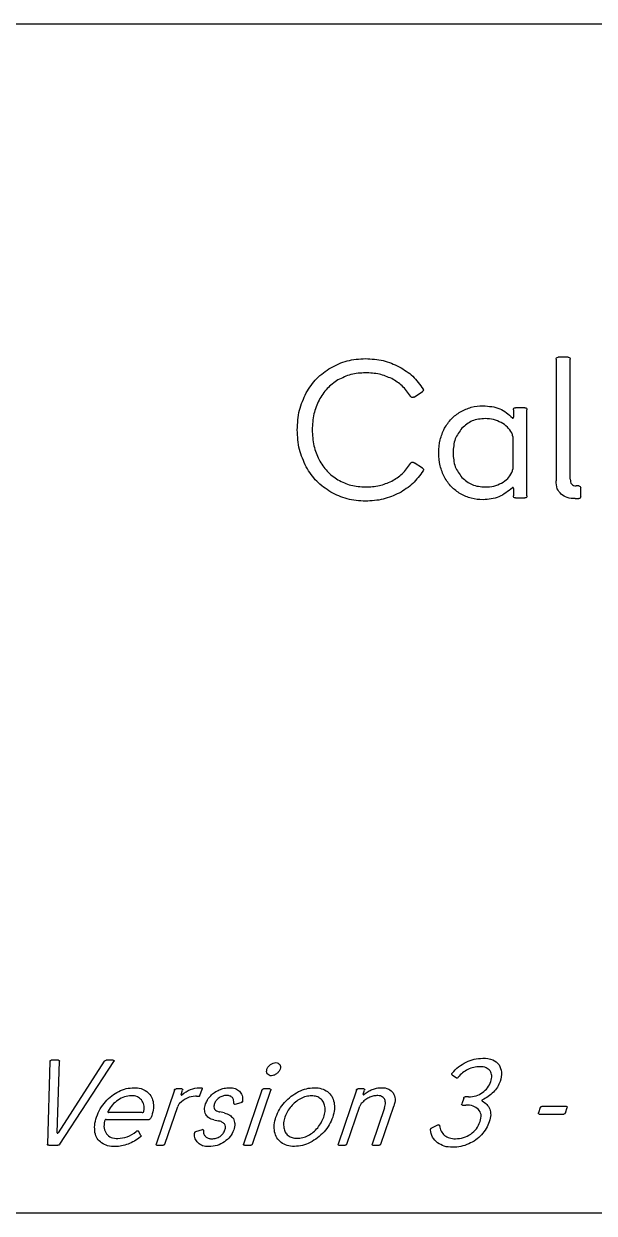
# Model space of a CAD drawing. Header units: millimetres. Extents: x 28 to 158, y -80 to -45.
# Drawn here: x 61.86 to 78.64, y -80 to -45 of the extents above; entities that cross this region are included whole.
import ezdxf

# ---------------------------------------------------------------- set-up
doc = ezdxf.new("R2010")
doc.units = ezdxf.units.MM
doc.layers.get('0').update_dxf_attribs({"linetype": 'CONTINUOUS'})

msp = doc.modelspace()

# ---------------------------------------------------------------- linework, layer by layer
for p, q in [((77.516, -54.87), (77.516, -58.447)), ((77.876, -54.813), (77.574, -54.813)), ((77.934, -58.396), (77.934, -54.87)), ((73.339, -55.984), (73.585, -55.824)), ((76.602, -56.299), (76.322, -56.299)), ((76.265, -56.356), (76.265, -56.579)), ((76.659, -58.893), (76.659, -56.356)), ((76.242, -57.144), (76.242, -58.104)), ((73.585, -58.076), (73.339, -57.916)), ((76.265, -58.67), (76.265, -58.893)), ((78.185, -58.601), (78.105, -58.601)), ((78.242, -58.916), (78.242, -58.659)), ((76.322, -58.95), (76.602, -58.95)), ((78.082, -58.973), (78.185, -58.973)), ((62.625, -75.539), (62.559, -77.971)), ((62.626, -75.525), (62.625, -75.539)), ((62.878, -75.5), (62.667, -75.5)), ((62.842, -77.632), (62.911, -75.529)), ((64.229, -75.529), (62.867, -77.632)), ((62.92, -77.971), (64.507, -75.539)), ((64.492, -75.5), (64.281, -75.5)), ((74.458, -75.925), (74.584, -76.018)), ((66.29, -76.379), (65.751, -77.964)), ((66.509, -76.343), (66.338, -76.343)), ((66.489, -76.507), (66.533, -76.379)), ((67.04, -76.536), (67.104, -76.346)), ((68.865, -76.379), (68.326, -77.964)), ((68.587, -77.964), (69.125, -76.379)), ((69.102, -76.343), (68.913, -76.343)), ((71.643, -76.379), (71.104, -77.964)), ((71.863, -76.343), (71.691, -76.343)), ((71.846, -76.496), (71.886, -76.379)), ((74.8, -76.611), (74.742, -76.782)), ((74.944, -76.575), (74.848, -76.575)), ((64.334, -77.014), (64.344, -76.996)), ((66.012, -77.964), (66.388, -76.857)), ((68.06, -76.793), (68.075, -76.789)), ((68.075, -76.789), (68.258, -76.746)), ((68.297, -76.714), (68.298, -76.7)), ((71.365, -77.964), (71.744, -76.85)), ((72.467, -76.896), (72.104, -77.964)), ((72.365, -77.964), (72.743, -76.854)), ((74.765, -76.818), (74.862, -76.818)), ((77.051, -76.893), (76.998, -77.046)), ((77.823, -76.857), (77.098, -76.857)), ((77.795, -77.046), (77.847, -76.893)), ((64.285, -77.243), (65.546, -77.243)), ((65.345, -77.036), (64.363, -77.036)), ((67.446, -77.254), (67.579, -77.282)), ((67.758, -77.05), (67.628, -77.021)), ((77.022, -77.082), (77.747, -77.082)), ((65.308, -77.711), (65.234, -77.582)), ((66.882, -77.632), (66.88, -77.646)), ((67.108, -77.543), (66.916, -77.604)), ((67.124, -77.539), (67.108, -77.543)), ((74.048, -77.404), (73.854, -77.493)), ((62.596, -78), (62.864, -78)), ((65.774, -78), (65.964, -78)), ((68.349, -78), (68.539, -78)), ((71.128, -78), (71.317, -78)), ((72.128, -78), (72.317, -78))]:
    msp.add_line(p, q)
msp.add_lwpolyline([(28.094, -80), (28.094, -45), (158.094, -45), (158.094, -80)], close=True)
for points, knots in [([(70.888, -55.119), (71.046, -55.041), (71.369, -54.883), (71.728, -54.863), (71.911, -54.853)], [0, 0, 0, 0, 0.0523687, 0.1066339, 0.1066339, 0.1066339, 0.1066339]), ([(71.911, -54.853), (72.088, -54.862), (72.434, -54.879), (72.75, -55.021), (72.905, -55.09)], [0, 0, 0, 0, 0.0526208, 0.1030072, 0.1030072, 0.1030072, 0.1030072]), ([(77.516, -54.87), (77.519, -54.853), (77.524, -54.82), (77.557, -54.815), (77.574, -54.813)], [0, 0, 0, 0, 0.004517558, 0.009035078, 0.009035078, 0.009035078, 0.009035078]), ([(77.876, -54.813), (77.893, -54.815), (77.926, -54.82), (77.931, -54.853), (77.934, -54.87)], [0, 0, 0, 0, 0.00451752, 0.009035078, 0.009035078, 0.009035078, 0.009035078]), ([(70.168, -55.861), (70.263, -55.712), (70.452, -55.414), (70.743, -55.217), (70.888, -55.119)], [0, 0, 0, 0, 0.0526314, 0.1044405, 0.1044405, 0.1044405, 0.1044405]), ([(71.911, -55.27), (71.766, -55.278), (71.482, -55.294), (71.227, -55.42), (71.102, -55.481)], [0, 0, 0, 0, 0.04311096, 0.08435269, 0.08435269, 0.08435269, 0.08435269]), ([(72.682, -55.441), (72.563, -55.391), (72.317, -55.288), (72.049, -55.276), (71.911, -55.27)], [0, 0, 0, 0, 0.03836162, 0.07958501, 0.07958501, 0.07958501, 0.07958501]), ([(72.905, -55.09), (73.045, -55.176), (73.325, -55.348), (73.514, -55.617), (73.608, -55.75)], [0, 0, 0, 0, 0.04891544, 0.09731873, 0.09731873, 0.09731873, 0.09731873]), ([(71.102, -55.481), (70.989, -55.559), (70.762, -55.717), (70.618, -55.954), (70.545, -56.073)], [0, 0, 0, 0, 0.04066103, 0.08206211, 0.08206211, 0.08206211, 0.08206211]), ([(73.236, -55.961), (73.16, -55.853), (73.011, -55.642), (72.79, -55.507), (72.682, -55.441)], [0, 0, 0, 0, 0.0392007, 0.07673326, 0.07673326, 0.07673326, 0.07673326]), ([(69.905, -56.95), (69.915, -56.754), (69.933, -56.375), (70.091, -56.029), (70.168, -55.861)], [0, 0, 0, 0, 0.0581582, 0.1129026, 0.1129026, 0.1129026, 0.1129026]), ([(73.294, -56.001), (73.282, -55.999), (73.258, -55.994), (73.244, -55.973), (73.236, -55.961)], [0, 0, 0, 0, 0.003298087, 0.007249359, 0.007249359, 0.007249359, 0.007249359]), ([(73.339, -55.984), (73.332, -55.989), (73.318, -55.999), (73.301, -56.001), (73.294, -56.001)], [0, 0, 0, 0, 0.002622507, 0.00494806, 0.00494806, 0.00494806, 0.00494806]), ([(73.614, -55.779), (73.612, -55.788), (73.609, -55.807), (73.593, -55.818), (73.585, -55.824)], [0, 0, 0, 0, 0.002668801, 0.00559998, 0.00559998, 0.00559998, 0.00559998]), ([(73.608, -55.75), (73.61, -55.754), (73.613, -55.763), (73.613, -55.773), (73.614, -55.779)], [0, 0, 0, 0, 0.001355293, 0.002933186, 0.002933186, 0.002933186, 0.002933186]), ([(70.545, -56.073), (70.487, -56.207), (70.365, -56.487), (70.352, -56.792), (70.345, -56.95)], [0, 0, 0, 0, 0.04359072, 0.09064288, 0.09064288, 0.09064288, 0.09064288]), ([(74.705, -56.416), (74.808, -56.365), (75.017, -56.262), (75.25, -56.248), (75.368, -56.241)], [0, 0, 0, 0, 0.03403848, 0.0691669, 0.0691669, 0.0691669, 0.0691669]), ([(75.368, -56.241), (75.541, -56.253), (75.869, -56.274), (76.115, -56.492), (76.231, -56.596)], [0, 0, 0, 0, 0.05035651, 0.09567738, 0.09567738, 0.09567738, 0.09567738]), ([(76.265, -56.356), (76.267, -56.339), (76.272, -56.306), (76.305, -56.301), (76.322, -56.299)], [0, 0, 0, 0, 0.00451753, 0.00903505, 0.00903505, 0.00903505, 0.00903505]), ([(76.602, -56.299), (76.619, -56.301), (76.652, -56.306), (76.657, -56.339), (76.659, -56.356)], [0, 0, 0, 0, 0.004517407, 0.009034937, 0.009034937, 0.009034937, 0.009034937]), ([(74.236, -56.904), (74.298, -56.806), (74.421, -56.61), (74.611, -56.48), (74.705, -56.416)], [0, 0, 0, 0, 0.03451836, 0.06834207, 0.06834207, 0.06834207, 0.06834207]), ([(75.431, -56.619), (75.298, -56.629), (75.04, -56.648), (74.843, -56.815), (74.748, -56.896)], [0, 0, 0, 0, 0.0388373, 0.07539323, 0.07539323, 0.07539323, 0.07539323]), ([(75.902, -56.733), (75.829, -56.7), (75.68, -56.631), (75.515, -56.623), (75.431, -56.619)], [0, 0, 0, 0, 0.02381059, 0.04890236, 0.04890236, 0.04890236, 0.04890236]), ([(76.231, -56.596), (76.234, -56.599), (76.241, -56.605), (76.25, -56.602), (76.254, -56.601)], [0, 0, 0, 0, 0.001347722, 0.002499478, 0.002499478, 0.002499478, 0.002499478]), ([(76.254, -56.601), (76.257, -56.599), (76.264, -56.593), (76.265, -56.584), (76.265, -56.579)], [0, 0, 0, 0, 0.001212122, 0.002668965, 0.002668965, 0.002668965, 0.002668965]), ([(70.168, -58.039), (70.091, -57.871), (69.933, -57.525), (69.915, -57.146), (69.905, -56.95)], [0, 0, 0, 0, 0.0547444, 0.1129025, 0.1129025, 0.1129025, 0.1129025]), ([(70.345, -56.95), (70.352, -57.108), (70.365, -57.413), (70.487, -57.693), (70.545, -57.827)], [0, 0, 0, 0, 0.04705213, 0.09064279, 0.09064279, 0.09064279, 0.09064279]), ([(74.065, -57.624), (74.071, -57.495), (74.083, -57.244), (74.186, -57.015), (74.236, -56.904)], [0, 0, 0, 0, 0.0385248, 0.0746075, 0.0746075, 0.0746075, 0.0746075]), ([(74.748, -56.896), (74.672, -56.999), (74.513, -57.215), (74.496, -57.484), (74.488, -57.624)], [0, 0, 0, 0, 0.03753438, 0.07883476, 0.07883476, 0.07883476, 0.07883476]), ([(76.219, -57.041), (76.178, -56.98), (76.095, -56.854), (75.967, -56.774), (75.902, -56.733)], [0, 0, 0, 0, 0.02195835, 0.04470284, 0.04470284, 0.04470284, 0.04470284]), ([(76.242, -57.144), (76.241, -57.126), (76.24, -57.09), (76.226, -57.057), (76.219, -57.041)], [0, 0, 0, 0, 0.00545855, 0.01060937, 0.01060937, 0.01060937, 0.01060937]), ([(74.236, -58.344), (74.186, -58.234), (74.083, -58.005), (74.071, -57.754), (74.065, -57.624)], [0, 0, 0, 0, 0.0360827, 0.07460755, 0.07460755, 0.07460755, 0.07460755]), ([(74.488, -57.624), (74.496, -57.765), (74.513, -58.034), (74.672, -58.25), (74.748, -58.353)], [0, 0, 0, 0, 0.04130043, 0.07883477, 0.07883477, 0.07883477, 0.07883477]), ([(70.888, -58.781), (70.743, -58.683), (70.452, -58.486), (70.263, -58.188), (70.168, -58.039)], [0, 0, 0, 0, 0.0518091, 0.1044405, 0.1044405, 0.1044405, 0.1044405]), ([(70.545, -57.827), (70.618, -57.946), (70.762, -58.183), (70.989, -58.341), (71.102, -58.419)], [0, 0, 0, 0, 0.04140114, 0.08206214, 0.08206214, 0.08206214, 0.08206214]), ([(72.682, -58.459), (72.79, -58.393), (73.011, -58.258), (73.16, -58.047), (73.236, -57.939)], [0, 0, 0, 0, 0.03753263, 0.07673329, 0.07673329, 0.07673329, 0.07673329]), ([(73.236, -57.939), (73.244, -57.927), (73.258, -57.906), (73.282, -57.901), (73.294, -57.899)], [0, 0, 0, 0, 0.003951188, 0.00724935, 0.00724935, 0.00724935, 0.00724935]), ([(73.294, -57.899), (73.3, -57.9), (73.317, -57.902), (73.331, -57.911), (73.339, -57.916)], [0, 0, 0, 0, 0.002045433, 0.004920364, 0.004920364, 0.004920364, 0.004920364]), ([(73.585, -58.076), (73.599, -58.086), (73.626, -58.105), (73.614, -58.135), (73.608, -58.15)], [0, 0, 0, 0, 0.004546787, 0.008777402, 0.008777402, 0.008777402, 0.008777402]), ([(71.102, -58.419), (71.227, -58.48), (71.482, -58.606), (71.766, -58.622), (71.911, -58.63)], [0, 0, 0, 0, 0.04124177, 0.08435267, 0.08435267, 0.08435267, 0.08435267]), ([(73.608, -58.15), (73.514, -58.283), (73.325, -58.552), (73.045, -58.724), (72.905, -58.81)], [0, 0, 0, 0, 0.04840329, 0.09731873, 0.09731873, 0.09731873, 0.09731873]), ([(74.705, -58.833), (74.611, -58.768), (74.421, -58.638), (74.298, -58.443), (74.236, -58.344)], [0, 0, 0, 0, 0.03382371, 0.06834207, 0.06834207, 0.06834207, 0.06834207]), ([(74.748, -58.353), (74.843, -58.434), (75.04, -58.6), (75.298, -58.62), (75.431, -58.63)], [0, 0, 0, 0, 0.03655597, 0.07539326, 0.07539326, 0.07539326, 0.07539326]), ([(75.911, -58.516), (75.976, -58.475), (76.103, -58.396), (76.181, -58.269), (76.219, -58.207)], [0, 0, 0, 0, 0.02268689, 0.0441763, 0.0441763, 0.0441763, 0.0441763]), ([(76.219, -58.207), (76.226, -58.191), (76.24, -58.158), (76.241, -58.123), (76.242, -58.104)], [0, 0, 0, 0, 0.00515083, 0.01060937, 0.01060937, 0.01060937, 0.01060937]), ([(77.665, -58.844), (77.622, -58.792), (77.527, -58.678), (77.52, -58.528), (77.516, -58.447)], [0, 0, 0, 0, 0.01979193, 0.04344251, 0.04344251, 0.04344251, 0.04344251]), ([(77.934, -58.396), (77.938, -58.456), (77.947, -58.567), (78.055, -58.591), (78.105, -58.601)], [0, 0, 0, 0, 0.01601272, 0.02986034, 0.02986034, 0.02986034, 0.02986034]), ([(71.911, -59.047), (71.728, -59.037), (71.369, -59.017), (71.046, -58.859), (70.888, -58.781)], [0, 0, 0, 0, 0.0542653, 0.1066339, 0.1066339, 0.1066339, 0.1066339]), ([(71.911, -58.63), (72.049, -58.624), (72.317, -58.612), (72.563, -58.509), (72.682, -58.459)], [0, 0, 0, 0, 0.04122339, 0.07958501, 0.07958501, 0.07958501, 0.07958501]), ([(76.231, -58.653), (76.106, -58.756), (75.855, -58.964), (75.531, -58.993), (75.368, -59.007)], [0, 0, 0, 0, 0.04742794, 0.09525527, 0.09525527, 0.09525527, 0.09525527]), ([(75.431, -58.63), (75.517, -58.626), (75.684, -58.618), (75.837, -58.549), (75.911, -58.516)], [0, 0, 0, 0, 0.02558854, 0.04973269, 0.04973269, 0.04973269, 0.04973269]), ([(76.254, -58.647), (76.25, -58.646), (76.241, -58.644), (76.234, -58.65), (76.231, -58.653)], [0, 0, 0, 0, 0.001151755, 0.002499478, 0.002499478, 0.002499478, 0.002499478]), ([(76.265, -58.67), (76.265, -58.665), (76.264, -58.655), (76.257, -58.65), (76.254, -58.647)], [0, 0, 0, 0, 0.001456889, 0.002669032, 0.002669032, 0.002669032, 0.002669032]), ([(78.185, -58.601), (78.202, -58.604), (78.235, -58.609), (78.24, -58.642), (78.242, -58.659)], [0, 0, 0, 0, 0.004517643, 0.009035173, 0.009035173, 0.009035173, 0.009035173]), ([(72.905, -58.81), (72.75, -58.879), (72.434, -59.021), (72.088, -59.038), (71.911, -59.047)], [0, 0, 0, 0, 0.0503864, 0.1030071, 0.1030071, 0.1030071, 0.1030071]), ([(75.368, -59.007), (75.25, -59), (75.017, -58.987), (74.808, -58.884), (74.705, -58.833)], [0, 0, 0, 0, 0.03512842, 0.06916689, 0.06916689, 0.06916689, 0.06916689]), ([(76.659, -58.893), (76.657, -58.91), (76.652, -58.943), (76.619, -58.948), (76.602, -58.95)], [0, 0, 0, 0, 0.004517586, 0.009034984, 0.009034984, 0.009034984, 0.009034984]), ([(78.082, -58.973), (78, -58.97), (77.849, -58.964), (77.723, -58.882), (77.665, -58.844)], [0, 0, 0, 0, 0.02407268, 0.0443671, 0.0443671, 0.0443671, 0.0443671]), ([(78.242, -58.916), (78.24, -58.932), (78.235, -58.966), (78.202, -58.97), (78.185, -58.973)], [0, 0, 0, 0, 0.004517586, 0.00903521, 0.00903521, 0.00903521, 0.00903521]), ([(62.626, -75.525), (62.63, -75.518), (62.639, -75.502), (62.657, -75.501), (62.667, -75.5)], [0, 0, 0, 0, 0.002363904, 0.005059949, 0.005059949, 0.005059949, 0.005059949]), ([(62.878, -75.5), (62.887, -75.501), (62.905, -75.503), (62.909, -75.52), (62.911, -75.529)], [0, 0, 0, 0, 0.002538493, 0.004854636, 0.004854636, 0.004854636, 0.004854636]), ([(64.229, -75.529), (64.236, -75.52), (64.25, -75.504), (64.271, -75.501), (64.281, -75.5)], [0, 0, 0, 0, 0.003169654, 0.006176818, 0.006176818, 0.006176818, 0.006176818]), ([(64.492, -75.5), (64.502, -75.502), (64.524, -75.507), (64.513, -75.528), (64.507, -75.539)], [0, 0, 0, 0, 0.002542443, 0.005601282, 0.005601282, 0.005601282, 0.005601282]), ([(69.119, -75.625), (69.144, -75.608), (69.192, -75.577), (69.249, -75.571), (69.276, -75.568)], [0, 0, 0, 0, 0.00893526, 0.01691577, 0.01691577, 0.01691577, 0.01691577]), ([(69.276, -75.568), (69.299, -75.57), (69.344, -75.574), (69.374, -75.608), (69.389, -75.625)], [0, 0, 0, 0, 0.00672152, 0.01308542, 0.01308542, 0.01308542, 0.01308542]), ([(74.461, -75.875), (74.521, -75.811), (74.641, -75.683), (74.793, -75.598), (74.869, -75.555)], [0, 0, 0, 0, 0.02618459, 0.05216046, 0.05216046, 0.05216046, 0.05216046]), ([(74.869, -75.555), (74.948, -75.522), (75.105, -75.454), (75.275, -75.444), (75.359, -75.439)], [0, 0, 0, 0, 0.0255589, 0.05064206, 0.05064206, 0.05064206, 0.05064206]), ([(75.359, -75.439), (75.464, -75.442), (75.65, -75.448), (75.784, -75.575), (75.842, -75.63)], [0, 0, 0, 0, 0.03014175, 0.05359645, 0.05359645, 0.05359645, 0.05359645]), ([(69.026, -75.898), (69.016, -75.877), (68.995, -75.833), (69.007, -75.786), (69.014, -75.761)], [0, 0, 0, 0, 0.00676892, 0.01420638, 0.01420638, 0.01420638, 0.01420638]), ([(69.014, -75.761), (69.026, -75.735), (69.05, -75.682), (69.095, -75.644), (69.119, -75.625)], [0, 0, 0, 0, 0.0083254, 0.01737478, 0.01737478, 0.01737478, 0.01737478]), ([(69.144, -75.957), (69.119, -75.955), (69.072, -75.951), (69.041, -75.915), (69.026, -75.898)], [0, 0, 0, 0, 0.00702155, 0.01360646, 0.01360646, 0.01360646, 0.01360646]), ([(69.296, -75.898), (69.271, -75.915), (69.225, -75.947), (69.17, -75.954), (69.144, -75.957)], [0, 0, 0, 0, 0.00884638, 0.01654322, 0.01654322, 0.01654322, 0.01654322]), ([(69.4, -75.761), (69.388, -75.786), (69.364, -75.84), (69.319, -75.878), (69.296, -75.898)], [0, 0, 0, 0, 0.00834881, 0.01742759, 0.01742759, 0.01742759, 0.01742759]), ([(69.389, -75.625), (69.398, -75.646), (69.419, -75.689), (69.406, -75.736), (69.4, -75.761)], [0, 0, 0, 0, 0.006613, 0.01401096, 0.01401096, 0.01401096, 0.01401096]), ([(74.458, -75.925), (74.453, -75.918), (74.442, -75.901), (74.454, -75.885), (74.461, -75.875)], [0, 0, 0, 0, 0.002389531, 0.005539018, 0.005539018, 0.005539018, 0.005539018]), ([(74.923, -75.771), (74.869, -75.801), (74.76, -75.862), (74.678, -75.954), (74.636, -76)], [0, 0, 0, 0, 0.0184457, 0.03688912, 0.03688912, 0.03688912, 0.03688912]), ([(75.274, -75.689), (75.214, -75.693), (75.092, -75.7), (74.979, -75.747), (74.923, -75.771)], [0, 0, 0, 0, 0.01800248, 0.03629766, 0.03629766, 0.03629766, 0.03629766]), ([(75.579, -75.811), (75.542, -75.775), (75.457, -75.695), (75.34, -75.691), (75.274, -75.689)], [0, 0, 0, 0, 0.01491802, 0.03386341, 0.03386341, 0.03386341, 0.03386341]), ([(75.597, -76.125), (75.614, -76.066), (75.646, -75.958), (75.6, -75.857), (75.579, -75.811)], [0, 0, 0, 0, 0.01772577, 0.0324075, 0.0324075, 0.0324075, 0.0324075]), ([(75.842, -75.63), (75.874, -75.702), (75.945, -75.861), (75.897, -76.03), (75.87, -76.121)], [0, 0, 0, 0, 0.02298071, 0.05061066, 0.05061066, 0.05061066, 0.05061066]), ([(74.636, -76), (74.628, -76.01), (74.613, -76.028), (74.592, -76.021), (74.584, -76.018)], [0, 0, 0, 0, 0.003589395, 0.006069872, 0.006069872, 0.006069872, 0.006069872]), ([(75.354, -76.452), (75.408, -76.407), (75.515, -76.318), (75.57, -76.189), (75.597, -76.125)], [0, 0, 0, 0, 0.02058782, 0.04126809, 0.04126809, 0.04126809, 0.04126809]), ([(75.87, -76.121), (75.847, -76.179), (75.799, -76.295), (75.716, -76.39), (75.673, -76.438)], [0, 0, 0, 0, 0.01842726, 0.03746417, 0.03746417, 0.03746417, 0.03746417]), ([(64.262, -76.718), (64.321, -76.656), (64.436, -76.535), (64.582, -76.454), (64.654, -76.414)], [0, 0, 0, 0, 0.0253446, 0.04986899, 0.04986899, 0.04986899, 0.04986899]), ([(65.023, -76.543), (64.955, -76.549), (64.815, -76.561), (64.694, -76.633), (64.632, -76.67)], [0, 0, 0, 0, 0.02021097, 0.04160852, 0.04160852, 0.04160852, 0.04160852]), ([(64.654, -76.414), (64.727, -76.383), (64.871, -76.322), (65.027, -76.312), (65.103, -76.307)], [0, 0, 0, 0, 0.02364713, 0.04645639, 0.04645639, 0.04645639, 0.04645639]), ([(65.326, -76.666), (65.286, -76.63), (65.201, -76.553), (65.085, -76.546), (65.023, -76.543)], [0, 0, 0, 0, 0.01556807, 0.03358081, 0.03358081, 0.03358081, 0.03358081]), ([(65.103, -76.307), (65.173, -76.311), (65.306, -76.317), (65.421, -76.383), (65.476, -76.414)], [0, 0, 0, 0, 0.02073661, 0.03925908, 0.03925908, 0.03925908, 0.03925908]), ([(65.476, -76.414), (65.521, -76.454), (65.611, -76.534), (65.646, -76.65), (65.663, -76.709)], [0, 0, 0, 0, 0.0175306, 0.0355538, 0.0355538, 0.0355538, 0.0355538]), ([(66.29, -76.379), (66.295, -76.368), (66.304, -76.348), (66.327, -76.344), (66.338, -76.343)], [0, 0, 0, 0, 0.003227731, 0.006339976, 0.006339976, 0.006339976, 0.006339976]), ([(66.908, -76.557), (66.824, -76.568), (66.648, -76.59), (66.514, -76.706), (66.443, -76.768)], [0, 0, 0, 0, 0.02467979, 0.0520397, 0.0520397, 0.0520397, 0.0520397]), ([(66.489, -76.507), (66.487, -76.511), (66.485, -76.517), (66.489, -76.523), (66.49, -76.525)], [0, 0, 0, 0, 0.001180712, 0.001883953, 0.001883953, 0.001883953, 0.001883953]), ([(66.49, -76.525), (66.493, -76.525), (66.5, -76.526), (66.506, -76.521), (66.51, -76.518)], [0, 0, 0, 0, 0.00080204, 0.002218845, 0.002218845, 0.002218845, 0.002218845]), ([(66.509, -76.343), (66.519, -76.344), (66.539, -76.348), (66.535, -76.368), (66.533, -76.379)], [0, 0, 0, 0, 0.00253807, 0.005216657, 0.005216657, 0.005216657, 0.005216657]), ([(66.51, -76.518), (66.591, -76.456), (66.747, -76.339), (66.94, -76.317), (67.032, -76.307)], [0, 0, 0, 0, 0.02989297, 0.05719729, 0.05719729, 0.05719729, 0.05719729]), ([(66.954, -76.563), (66.946, -76.561), (66.931, -76.558), (66.915, -76.557), (66.908, -76.557)], [0, 0, 0, 0, 0.002441784, 0.004677397, 0.004677397, 0.004677397, 0.004677397]), ([(67.004, -76.568), (66.996, -76.568), (66.979, -76.567), (66.962, -76.564), (66.954, -76.563)], [0, 0, 0, 0, 0.00250269, 0.005032945, 0.005032945, 0.005032945, 0.005032945]), ([(67.04, -76.536), (67.036, -76.545), (67.029, -76.562), (67.012, -76.566), (67.004, -76.568)], [0, 0, 0, 0, 0.002810642, 0.005104625, 0.005104625, 0.005104625, 0.005104625]), ([(67.032, -76.307), (67.042, -76.307), (67.06, -76.307), (67.077, -76.31), (67.084, -76.311)], [0, 0, 0, 0, 0.003095723, 0.005252466, 0.005252466, 0.005252466, 0.005252466]), ([(67.084, -76.311), (67.093, -76.313), (67.112, -76.317), (67.107, -76.336), (67.104, -76.346)], [0, 0, 0, 0, 0.002287841, 0.00496862, 0.00496862, 0.00496862, 0.00496862]), ([(67.208, -76.786), (67.226, -76.742), (67.263, -76.653), (67.326, -76.58), (67.359, -76.543)], [0, 0, 0, 0, 0.01402911, 0.02873708, 0.02873708, 0.02873708, 0.02873708]), ([(67.359, -76.543), (67.396, -76.508), (67.47, -76.437), (67.562, -76.392), (67.609, -76.37)], [0, 0, 0, 0, 0.01516894, 0.03056674, 0.03056674, 0.03056674, 0.03056674]), ([(67.604, -76.604), (67.574, -76.627), (67.515, -76.673), (67.484, -76.742), (67.469, -76.775)], [0, 0, 0, 0, 0.01135835, 0.02212708, 0.02212708, 0.02212708, 0.02212708]), ([(67.829, -76.536), (67.789, -76.538), (67.709, -76.544), (67.639, -76.584), (67.604, -76.604)], [0, 0, 0, 0, 0.01199217, 0.02376382, 0.02376382, 0.02376382, 0.02376382]), ([(67.609, -76.37), (67.657, -76.351), (67.753, -76.315), (67.856, -76.31), (67.907, -76.307)], [0, 0, 0, 0, 0.01540537, 0.03061564, 0.03061564, 0.03061564, 0.03061564]), ([(67.996, -76.596), (67.974, -76.579), (67.926, -76.54), (67.864, -76.537), (67.829, -76.536)], [0, 0, 0, 0, 0.00818339, 0.01818502, 0.01818502, 0.01818502, 0.01818502]), ([(67.907, -76.307), (67.967, -76.31), (68.077, -76.315), (68.166, -76.379), (68.206, -76.409)], [0, 0, 0, 0, 0.01749075, 0.03224715, 0.03224715, 0.03224715, 0.03224715]), ([(68.041, -76.764), (68.042, -76.731), (68.043, -76.671), (68.011, -76.62), (67.996, -76.596)], [0, 0, 0, 0, 0.00958132, 0.01772659, 0.01772659, 0.01772659, 0.01772659]), ([(68.206, -76.409), (68.236, -76.449), (68.299, -76.535), (68.299, -76.642), (68.298, -76.7)], [0, 0, 0, 0, 0.01443602, 0.03126987, 0.03126987, 0.03126987, 0.03126987]), ([(68.865, -76.379), (68.87, -76.368), (68.879, -76.348), (68.902, -76.344), (68.913, -76.343)], [0, 0, 0, 0, 0.003227731, 0.006339976, 0.006339976, 0.006339976, 0.006339976]), ([(69.102, -76.343), (69.112, -76.344), (69.132, -76.348), (69.128, -76.368), (69.125, -76.379)], [0, 0, 0, 0, 0.00253807, 0.005216657, 0.005216657, 0.005216657, 0.005216657]), ([(69.534, -76.738), (69.595, -76.675), (69.715, -76.551), (69.866, -76.466), (69.941, -76.423)], [0, 0, 0, 0, 0.02600211, 0.05164084, 0.05164084, 0.05164084, 0.05164084]), ([(70.002, -76.63), (69.951, -76.661), (69.846, -76.723), (69.764, -76.812), (69.722, -76.857)], [0, 0, 0, 0, 0.01792004, 0.03624708, 0.03624708, 0.03624708, 0.03624708]), ([(69.941, -76.423), (70.017, -76.389), (70.165, -76.323), (70.328, -76.312), (70.407, -76.307)], [0, 0, 0, 0, 0.02476301, 0.04838349, 0.04838349, 0.04838349, 0.04838349]), ([(70.325, -76.546), (70.27, -76.55), (70.157, -76.558), (70.055, -76.606), (70.002, -76.63)], [0, 0, 0, 0, 0.0164276, 0.03364239, 0.03364239, 0.03364239, 0.03364239]), ([(70.592, -76.63), (70.554, -76.606), (70.473, -76.554), (70.376, -76.549), (70.325, -76.546)], [0, 0, 0, 0, 0.01332563, 0.02834051, 0.02834051, 0.02834051, 0.02834051]), ([(70.407, -76.307), (70.48, -76.311), (70.619, -76.318), (70.738, -76.389), (70.794, -76.423)], [0, 0, 0, 0, 0.0216641, 0.04099909, 0.04099909, 0.04099909, 0.04099909]), ([(70.718, -76.857), (70.707, -76.812), (70.686, -76.725), (70.622, -76.661), (70.592, -76.63)], [0, 0, 0, 0, 0.01354565, 0.02640956, 0.02640956, 0.02640956, 0.02640956]), ([(70.794, -76.423), (70.84, -76.466), (70.934, -76.553), (70.969, -76.675), (70.987, -76.738)], [0, 0, 0, 0, 0.0184564, 0.03752002, 0.03752002, 0.03752002, 0.03752002]), ([(71.643, -76.379), (71.648, -76.368), (71.658, -76.348), (71.68, -76.344), (71.691, -76.343)], [0, 0, 0, 0, 0.003227731, 0.006339976, 0.006339976, 0.006339976, 0.006339976]), ([(72.007, -76.6), (71.968, -76.623), (71.887, -76.671), (71.821, -76.74), (71.787, -76.775)], [0, 0, 0, 0, 0.01356243, 0.02824092, 0.02824092, 0.02824092, 0.02824092]), ([(71.846, -76.496), (71.845, -76.501), (71.842, -76.507), (71.847, -76.512), (71.849, -76.514)], [0, 0, 0, 0, 0.001173307, 0.001947041, 0.001947041, 0.001947041, 0.001947041]), ([(71.849, -76.514), (71.852, -76.514), (71.861, -76.514), (71.868, -76.508), (71.872, -76.504)], [0, 0, 0, 0, 0.000970902, 0.002648794, 0.002648794, 0.002648794, 0.002648794]), ([(71.863, -76.343), (71.872, -76.344), (71.893, -76.348), (71.888, -76.368), (71.886, -76.379)], [0, 0, 0, 0, 0.00253807, 0.005216657, 0.005216657, 0.005216657, 0.005216657]), ([(71.872, -76.504), (71.911, -76.474), (71.985, -76.416), (72.07, -76.376), (72.111, -76.357)], [0, 0, 0, 0, 0.01461644, 0.02811024, 0.02811024, 0.02811024, 0.02811024]), ([(72.242, -76.539), (72.202, -76.542), (72.12, -76.548), (72.046, -76.582), (72.007, -76.6)], [0, 0, 0, 0, 0.01186393, 0.02444385, 0.02444385, 0.02444385, 0.02444385]), ([(72.111, -76.357), (72.153, -76.343), (72.237, -76.313), (72.326, -76.309), (72.371, -76.307)], [0, 0, 0, 0, 0.01307394, 0.02659226, 0.02659226, 0.02659226, 0.02659226]), ([(72.468, -76.63), (72.441, -76.604), (72.38, -76.543), (72.292, -76.541), (72.242, -76.539)], [0, 0, 0, 0, 0.0109606, 0.02519177, 0.02519177, 0.02519177, 0.02519177]), ([(72.371, -76.307), (72.45, -76.31), (72.591, -76.315), (72.687, -76.416), (72.73, -76.461)], [0, 0, 0, 0, 0.02250685, 0.04038534, 0.04038534, 0.04038534, 0.04038534]), ([(72.467, -76.896), (72.484, -76.845), (72.513, -76.755), (72.482, -76.668), (72.468, -76.63)], [0, 0, 0, 0, 0.01569183, 0.02726353, 0.02726353, 0.02726353, 0.02726353]), ([(72.73, -76.461), (72.753, -76.519), (72.803, -76.647), (72.764, -76.78), (72.743, -76.854)], [0, 0, 0, 0, 0.01820971, 0.04031449, 0.04031449, 0.04031449, 0.04031449]), ([(74.8, -76.611), (74.805, -76.6), (74.815, -76.58), (74.837, -76.577), (74.848, -76.575)], [0, 0, 0, 0, 0.003227755, 0.006339992, 0.006339992, 0.006339992, 0.006339992]), ([(74.944, -76.575), (75.02, -76.57), (75.166, -76.562), (75.293, -76.488), (75.354, -76.452)], [0, 0, 0, 0, 0.02224325, 0.0433217, 0.0433217, 0.0433217, 0.0433217]), ([(75.673, -76.438), (75.625, -76.483), (75.527, -76.574), (75.409, -76.636), (75.349, -76.668)], [0, 0, 0, 0, 0.01971127, 0.03997255, 0.03997255, 0.03997255, 0.03997255]), ([(64.002, -77.171), (64.035, -77.089), (64.099, -76.925), (64.208, -76.786), (64.262, -76.718)], [0, 0, 0, 0, 0.02652065, 0.05251321, 0.05251321, 0.05251321, 0.05251321]), ([(64.632, -76.67), (64.573, -76.715), (64.456, -76.805), (64.381, -76.933), (64.344, -76.996)], [0, 0, 0, 0, 0.02203342, 0.04391971, 0.04391971, 0.04391971, 0.04391971]), ([(65.392, -76.993), (65.399, -76.93), (65.412, -76.814), (65.353, -76.713), (65.326, -76.666)], [0, 0, 0, 0, 0.0183483, 0.034127, 0.034127, 0.034127, 0.034127]), ([(65.345, -77.036), (65.358, -77.034), (65.383, -77.03), (65.389, -77.005), (65.392, -76.993)], [0, 0, 0, 0, 0.003479517, 0.006969706, 0.006969706, 0.006969706, 0.006969706]), ([(65.663, -76.709), (65.671, -76.776), (65.687, -76.919), (65.645, -77.058), (65.623, -77.132)], [0, 0, 0, 0, 0.01997963, 0.04290079, 0.04290079, 0.04290079, 0.04290079]), ([(66.443, -76.768), (66.431, -76.781), (66.408, -76.807), (66.394, -76.84), (66.388, -76.857)], [0, 0, 0, 0, 0.00516291, 0.01058284, 0.01058284, 0.01058284, 0.01058284]), ([(67.212, -77.091), (67.196, -77.045), (67.163, -76.944), (67.193, -76.841), (67.208, -76.786)], [0, 0, 0, 0, 0.01435444, 0.03117731, 0.03117731, 0.03117731, 0.03117731]), ([(67.469, -76.775), (67.459, -76.807), (67.442, -76.863), (67.464, -76.916), (67.474, -76.939)], [0, 0, 0, 0, 0.00961515, 0.01691488, 0.01691488, 0.01691488, 0.01691488]), ([(67.474, -76.939), (67.493, -76.957), (67.536, -76.999), (67.595, -77.013), (67.628, -77.021)], [0, 0, 0, 0, 0.00769215, 0.01775334, 0.01775334, 0.01775334, 0.01775334]), ([(68.06, -76.793), (68.054, -76.791), (68.04, -76.787), (68.04, -76.773), (68.041, -76.764)], [0, 0, 0, 0, 0.001700141, 0.003870258, 0.003870258, 0.003870258, 0.003870258]), ([(68.297, -76.714), (68.293, -76.721), (68.284, -76.737), (68.267, -76.743), (68.258, -76.746)], [0, 0, 0, 0, 0.002310612, 0.005235678, 0.005235678, 0.005235678, 0.005235678]), ([(69.277, -77.171), (69.309, -77.094), (69.372, -76.936), (69.479, -76.804), (69.534, -76.738)], [0, 0, 0, 0, 0.02491611, 0.05065945, 0.05065945, 0.05065945, 0.05065945]), ([(69.722, -76.857), (69.684, -76.906), (69.609, -77.002), (69.564, -77.115), (69.542, -77.171)], [0, 0, 0, 0, 0.0183608, 0.03638459, 0.03638459, 0.03638459, 0.03638459]), ([(70.685, -77.171), (70.701, -77.117), (70.731, -77.014), (70.722, -76.907), (70.718, -76.857)], [0, 0, 0, 0, 0.01685175, 0.03185689, 0.03185689, 0.03185689, 0.03185689]), ([(70.987, -76.738), (70.995, -76.807), (71.013, -76.954), (70.971, -77.096), (70.949, -77.171)], [0, 0, 0, 0, 0.0207889, 0.04396222, 0.04396222, 0.04396222, 0.04396222]), ([(71.787, -76.775), (71.778, -76.787), (71.76, -76.81), (71.749, -76.837), (71.744, -76.85)], [0, 0, 0, 0, 0.004479057, 0.008698142, 0.008698142, 0.008698142, 0.008698142]), ([(74.765, -76.818), (74.756, -76.816), (74.735, -76.813), (74.74, -76.793), (74.742, -76.782)], [0, 0, 0, 0, 0.002536964, 0.005215549, 0.005215549, 0.005215549, 0.005215549]), ([(75.235, -76.945), (75.185, -76.908), (75.074, -76.827), (74.937, -76.821), (74.862, -76.818)], [0, 0, 0, 0, 0.01831482, 0.04019168, 0.04019168, 0.04019168, 0.04019168]), ([(75.282, -77.304), (75.303, -77.233), (75.339, -77.105), (75.267, -76.994), (75.235, -76.945)], [0, 0, 0, 0, 0.0207638, 0.03782312, 0.03782312, 0.03782312, 0.03782312]), ([(75.349, -76.668), (75.339, -76.673), (75.322, -76.682), (75.336, -76.692), (75.342, -76.696)], [0, 0, 0, 0, 0.002477805, 0.004261339, 0.004261339, 0.004261339, 0.004261339]), ([(75.342, -76.696), (75.392, -76.727), (75.489, -76.786), (75.541, -76.887), (75.566, -76.936)], [0, 0, 0, 0, 0.01719024, 0.03334085, 0.03334085, 0.03334085, 0.03334085]), ([(75.566, -76.936), (75.58, -76.992), (75.61, -77.117), (75.573, -77.24), (75.553, -77.307)], [0, 0, 0, 0, 0.01717343, 0.03775286, 0.03775286, 0.03775286, 0.03775286]), ([(77.051, -76.893), (77.056, -76.882), (77.065, -76.862), (77.088, -76.859), (77.098, -76.857)], [0, 0, 0, 0, 0.003227706, 0.006339731, 0.006339731, 0.006339731, 0.006339731]), ([(77.823, -76.857), (77.833, -76.859), (77.854, -76.862), (77.849, -76.882), (77.847, -76.893)], [0, 0, 0, 0, 0.00253808, 0.005216637, 0.005216637, 0.005216637, 0.005216637]), ([(63.955, -77.627), (63.948, -77.555), (63.933, -77.401), (63.978, -77.252), (64.002, -77.171)], [0, 0, 0, 0, 0.02130958, 0.04618001, 0.04618001, 0.04618001, 0.04618001]), ([(64.237, -77.289), (64.225, -77.361), (64.202, -77.493), (64.263, -77.611), (64.29, -77.664)], [0, 0, 0, 0, 0.02119774, 0.03879918, 0.03879918, 0.03879918, 0.03879918]), ([(64.285, -77.243), (64.273, -77.245), (64.246, -77.25), (64.24, -77.276), (64.237, -77.289)], [0, 0, 0, 0, 0.003536834, 0.007309771, 0.007309771, 0.007309771, 0.007309771]), ([(64.334, -77.014), (64.335, -77.02), (64.336, -77.036), (64.353, -77.036), (64.363, -77.036)], [0, 0, 0, 0, 0.001644537, 0.004198551, 0.004198551, 0.004198551, 0.004198551]), ([(65.591, -77.214), (65.586, -77.223), (65.574, -77.239), (65.555, -77.241), (65.546, -77.243)], [0, 0, 0, 0, 0.002916479, 0.005578303, 0.005578303, 0.005578303, 0.005578303]), ([(65.623, -77.132), (65.617, -77.148), (65.608, -77.176), (65.596, -77.203), (65.591, -77.214)], [0, 0, 0, 0, 0.005027075, 0.008799278, 0.008799278, 0.008799278, 0.008799278]), ([(67.446, -77.254), (67.394, -77.239), (67.297, -77.212), (67.239, -77.13), (67.212, -77.091)], [0, 0, 0, 0, 0.01549898, 0.02928892, 0.02928892, 0.02928892, 0.02928892]), ([(67.761, -77.371), (67.738, -77.351), (67.685, -77.306), (67.617, -77.291), (67.579, -77.282)], [0, 0, 0, 0, 0.00910896, 0.02056665, 0.02056665, 0.02056665, 0.02056665]), ([(67.758, -77.05), (67.815, -77.065), (67.921, -77.094), (67.992, -77.177), (68.025, -77.216)], [0, 0, 0, 0, 0.01712803, 0.03209541, 0.03209541, 0.03209541, 0.03209541]), ([(68.025, -77.216), (68.044, -77.265), (68.087, -77.374), (68.053, -77.487), (68.034, -77.55)], [0, 0, 0, 0, 0.01529029, 0.0342801, 0.0342801, 0.0342801, 0.0342801]), ([(69.239, -77.605), (69.231, -77.536), (69.214, -77.389), (69.255, -77.246), (69.277, -77.171)], [0, 0, 0, 0, 0.0207888, 0.04396135, 0.04396135, 0.04396135, 0.04396135]), ([(69.542, -77.171), (69.525, -77.226), (69.495, -77.329), (69.504, -77.435), (69.508, -77.486)], [0, 0, 0, 0, 0.0168518, 0.03185694, 0.03185694, 0.03185694, 0.03185694]), ([(70.505, -77.486), (70.542, -77.437), (70.617, -77.341), (70.662, -77.228), (70.685, -77.171)], [0, 0, 0, 0, 0.01836094, 0.03638472, 0.03638472, 0.03638472, 0.03638472]), ([(70.949, -77.171), (70.918, -77.249), (70.854, -77.407), (70.747, -77.538), (70.692, -77.605)], [0, 0, 0, 0, 0.02491451, 0.05065837, 0.05065837, 0.05065837, 0.05065837]), ([(75.007, -77.673), (75.068, -77.623), (75.19, -77.523), (75.251, -77.377), (75.282, -77.304)], [0, 0, 0, 0, 0.02322718, 0.04672147, 0.04672147, 0.04672147, 0.04672147]), ([(75.553, -77.307), (75.525, -77.376), (75.469, -77.515), (75.373, -77.631), (75.325, -77.689)], [0, 0, 0, 0, 0.02213149, 0.04474775, 0.04474775, 0.04474775, 0.04474775]), ([(77.022, -77.082), (77.012, -77.081), (76.992, -77.077), (76.996, -77.057), (76.998, -77.046)], [0, 0, 0, 0, 0.002538059, 0.005216676, 0.005216676, 0.005216676, 0.005216676]), ([(77.795, -77.046), (77.79, -77.057), (77.78, -77.077), (77.758, -77.081), (77.747, -77.082)], [0, 0, 0, 0, 0.003227706, 0.006339731, 0.006339731, 0.006339731, 0.006339731]), ([(62.842, -77.632), (62.842, -77.636), (62.841, -77.643), (62.847, -77.645), (62.85, -77.646)], [0, 0, 0, 0, 0.001078963, 0.001809718, 0.001809718, 0.001809718, 0.001809718]), ([(62.85, -77.646), (62.853, -77.646), (62.861, -77.643), (62.865, -77.636), (62.867, -77.632)], [0, 0, 0, 0, 0.000949938, 0.002320698, 0.002320698, 0.002320698, 0.002320698]), ([(64.149, -77.932), (64.102, -77.892), (64.007, -77.81), (63.972, -77.689), (63.955, -77.627)], [0, 0, 0, 0, 0.01809371, 0.03692848, 0.03692848, 0.03692848, 0.03692848]), ([(64.29, -77.664), (64.334, -77.705), (64.428, -77.794), (64.559, -77.8), (64.63, -77.804)], [0, 0, 0, 0, 0.01724893, 0.03783498, 0.03783498, 0.03783498, 0.03783498]), ([(64.63, -77.804), (64.722, -77.793), (64.919, -77.77), (65.082, -77.657), (65.169, -77.596)], [0, 0, 0, 0, 0.02734459, 0.05847632, 0.05847632, 0.05847632, 0.05847632]), ([(65.169, -77.596), (65.183, -77.584), (65.204, -77.566), (65.227, -77.578), (65.234, -77.582)], [0, 0, 0, 0, 0.004860542, 0.007315354, 0.007315354, 0.007315354, 0.007315354]), ([(66.985, -77.932), (66.954, -77.892), (66.888, -77.809), (66.883, -77.702), (66.88, -77.646)], [0, 0, 0, 0, 0.01485658, 0.03111251, 0.03111251, 0.03111251, 0.03111251]), ([(66.882, -77.632), (66.885, -77.626), (66.893, -77.611), (66.908, -77.606), (66.916, -77.604)], [0, 0, 0, 0, 0.002170215, 0.004651078, 0.004651078, 0.004651078, 0.004651078]), ([(67.124, -77.539), (67.13, -77.541), (67.144, -77.545), (67.146, -77.56), (67.146, -77.568)], [0, 0, 0, 0, 0.00178167, 0.004009942, 0.004009942, 0.004009942, 0.004009942]), ([(67.146, -77.568), (67.146, -77.603), (67.147, -77.67), (67.189, -77.722), (67.209, -77.746)], [0, 0, 0, 0, 0.01025241, 0.01942876, 0.01942876, 0.01942876, 0.01942876]), ([(67.635, -77.738), (67.667, -77.712), (67.729, -77.661), (67.761, -77.587), (67.777, -77.55)], [0, 0, 0, 0, 0.01207962, 0.02384567, 0.02384567, 0.02384567, 0.02384567]), ([(67.777, -77.55), (67.787, -77.515), (67.806, -77.453), (67.775, -77.397), (67.761, -77.371)], [0, 0, 0, 0, 0.01029423, 0.01859358, 0.01859358, 0.01859358, 0.01859358]), ([(68.034, -77.55), (68.004, -77.619), (67.943, -77.758), (67.824, -77.853), (67.763, -77.902)], [0, 0, 0, 0, 0.02211955, 0.04502696, 0.04502696, 0.04502696, 0.04502696]), ([(69.432, -77.92), (69.386, -77.877), (69.292, -77.79), (69.257, -77.668), (69.239, -77.605)], [0, 0, 0, 0, 0.0184561, 0.03751888, 0.03751888, 0.03751888, 0.03751888]), ([(69.508, -77.486), (69.519, -77.53), (69.54, -77.618), (69.604, -77.681), (69.635, -77.713)], [0, 0, 0, 0, 0.01354565, 0.02640956, 0.02640956, 0.02640956, 0.02640956]), ([(70.224, -77.713), (70.276, -77.682), (70.38, -77.62), (70.463, -77.531), (70.505, -77.486)], [0, 0, 0, 0, 0.01792024, 0.0362471, 0.0362471, 0.0362471, 0.0362471]), ([(70.692, -77.605), (70.632, -77.668), (70.511, -77.792), (70.36, -77.877), (70.286, -77.92)], [0, 0, 0, 0, 0.02600368, 0.05164305, 0.05164305, 0.05164305, 0.05164305]), ([(73.823, -77.543), (73.822, -77.54), (73.822, -77.534), (73.824, -77.528), (73.825, -77.525)], [0, 0, 0, 0, 0.00080362, 0.001815674, 0.001815674, 0.001815674, 0.001815674]), ([(74.025, -77.925), (73.972, -77.874), (73.864, -77.768), (73.837, -77.62), (73.823, -77.543)], [0, 0, 0, 0, 0.02140131, 0.04419445, 0.04419445, 0.04419445, 0.04419445]), ([(73.825, -77.525), (73.828, -77.518), (73.834, -77.505), (73.847, -77.497), (73.854, -77.493)], [0, 0, 0, 0, 0.002164993, 0.004406353, 0.004406353, 0.004406353, 0.004406353]), ([(74.048, -77.404), (74.051, -77.403), (74.058, -77.4), (74.064, -77.4), (74.068, -77.4)], [0, 0, 0, 0, 0.000934932, 0.001951663, 0.001951663, 0.001951663, 0.001951663]), ([(74.068, -77.4), (74.073, -77.401), (74.085, -77.404), (74.087, -77.415), (74.089, -77.421)], [0, 0, 0, 0, 0.001523295, 0.003278536, 0.003278536, 0.003278536, 0.003278536]), ([(74.089, -77.421), (74.1, -77.479), (74.121, -77.59), (74.2, -77.67), (74.238, -77.709)], [0, 0, 0, 0, 0.0171718, 0.03302082, 0.03302082, 0.03302082, 0.03302082]), ([(74.56, -77.811), (74.641, -77.805), (74.801, -77.794), (74.939, -77.713), (75.007, -77.673)], [0, 0, 0, 0, 0.02391684, 0.04731696, 0.04731696, 0.04731696, 0.04731696]), ([(75.325, -77.689), (75.269, -77.744), (75.158, -77.853), (75.019, -77.925), (74.948, -77.961)], [0, 0, 0, 0, 0.02307903, 0.04662955, 0.04662955, 0.04662955, 0.04662955]), ([(62.596, -78), (62.585, -77.999), (62.566, -77.998), (62.561, -77.98), (62.559, -77.971)], [0, 0, 0, 0, 0.002796203, 0.005147734, 0.005147734, 0.005147734, 0.005147734]), ([(62.92, -77.971), (62.912, -77.98), (62.897, -77.997), (62.875, -77.999), (62.864, -78)], [0, 0, 0, 0, 0.003235899, 0.006504003, 0.006504003, 0.006504003, 0.006504003]), ([(64.55, -78.039), (64.474, -78.036), (64.332, -78.031), (64.207, -77.963), (64.149, -77.932)], [0, 0, 0, 0, 0.02250859, 0.04200194, 0.04200194, 0.04200194, 0.04200194]), ([(64.927, -77.966), (64.864, -77.987), (64.742, -78.029), (64.613, -78.036), (64.55, -78.039)], [0, 0, 0, 0, 0.01974395, 0.0385358, 0.0385358, 0.0385358, 0.0385358]), ([(65.293, -77.757), (65.234, -77.8), (65.12, -77.883), (64.991, -77.939), (64.927, -77.966)], [0, 0, 0, 0, 0.02153358, 0.04222613, 0.04222613, 0.04222613, 0.04222613]), ([(65.308, -77.711), (65.311, -77.719), (65.319, -77.737), (65.302, -77.75), (65.293, -77.757)], [0, 0, 0, 0, 0.002285222, 0.005462055, 0.005462055, 0.005462055, 0.005462055]), ([(65.774, -78), (65.765, -77.998), (65.744, -77.995), (65.749, -77.975), (65.751, -77.964)], [0, 0, 0, 0, 0.002536741, 0.005215384, 0.005215384, 0.005215384, 0.005215384]), ([(66.012, -77.964), (66.007, -77.975), (65.997, -77.995), (65.975, -77.998), (65.964, -78)], [0, 0, 0, 0, 0.003230152, 0.006343547, 0.006343547, 0.006343547, 0.006343547]), ([(67.304, -78.039), (67.24, -78.037), (67.123, -78.032), (67.028, -77.963), (66.985, -77.932)], [0, 0, 0, 0, 0.0187022, 0.03431431, 0.03431431, 0.03431431, 0.03431431]), ([(67.209, -77.746), (67.234, -77.765), (67.285, -77.804), (67.349, -77.808), (67.382, -77.811)], [0, 0, 0, 0, 0.00915371, 0.01878731, 0.01878731, 0.01878731, 0.01878731]), ([(67.763, -77.902), (67.694, -77.942), (67.551, -78.024), (67.388, -78.034), (67.304, -78.039)], [0, 0, 0, 0, 0.02376134, 0.04851774, 0.04851774, 0.04851774, 0.04851774]), ([(67.382, -77.811), (67.429, -77.808), (67.519, -77.804), (67.598, -77.759), (67.635, -77.738)], [0, 0, 0, 0, 0.01395692, 0.02670912, 0.02670912, 0.02670912, 0.02670912]), ([(68.349, -78), (68.34, -77.998), (68.319, -77.995), (68.324, -77.975), (68.326, -77.964)], [0, 0, 0, 0, 0.002536964, 0.005215609, 0.005215609, 0.005215609, 0.005215609]), ([(68.587, -77.964), (68.582, -77.975), (68.572, -77.995), (68.55, -77.998), (68.539, -78)], [0, 0, 0, 0, 0.003230152, 0.006343547, 0.006343547, 0.006343547, 0.006343547]), ([(69.819, -78.036), (69.746, -78.032), (69.607, -78.025), (69.488, -77.953), (69.432, -77.92)], [0, 0, 0, 0, 0.0216641, 0.04099909, 0.04099909, 0.04099909, 0.04099909]), ([(69.635, -77.713), (69.673, -77.737), (69.753, -77.789), (69.85, -77.794), (69.901, -77.796)], [0, 0, 0, 0, 0.01332565, 0.02834052, 0.02834052, 0.02834052, 0.02834052]), ([(70.286, -77.92), (70.21, -77.953), (70.061, -78.02), (69.899, -78.03), (69.819, -78.036)], [0, 0, 0, 0, 0.02476279, 0.0483835, 0.0483835, 0.0483835, 0.0483835]), ([(69.901, -77.796), (69.956, -77.793), (70.069, -77.785), (70.171, -77.737), (70.224, -77.713)], [0, 0, 0, 0, 0.01642783, 0.03364241, 0.03364241, 0.03364241, 0.03364241]), ([(71.128, -78), (71.118, -77.998), (71.098, -77.995), (71.102, -77.975), (71.104, -77.964)], [0, 0, 0, 0, 0.002536964, 0.005215609, 0.005215609, 0.005215609, 0.005215609]), ([(71.365, -77.964), (71.36, -77.975), (71.351, -77.995), (71.328, -77.998), (71.317, -78)], [0, 0, 0, 0, 0.003230152, 0.006343547, 0.006343547, 0.006343547, 0.006343547]), ([(72.128, -78), (72.118, -77.998), (72.098, -77.995), (72.102, -77.975), (72.104, -77.964)], [0, 0, 0, 0, 0.002536741, 0.005215386, 0.005215386, 0.005215386, 0.005215386]), ([(72.365, -77.964), (72.36, -77.975), (72.351, -77.995), (72.328, -77.998), (72.317, -78)], [0, 0, 0, 0, 0.003230152, 0.006343547, 0.006343547, 0.006343547, 0.006343547]), ([(74.475, -78.061), (74.39, -78.056), (74.228, -78.049), (74.09, -77.965), (74.025, -77.925)], [0, 0, 0, 0, 0.02523684, 0.04769833, 0.04769833, 0.04769833, 0.04769833]), ([(74.238, -77.709), (74.284, -77.739), (74.382, -77.801), (74.499, -77.807), (74.56, -77.811)], [0, 0, 0, 0, 0.01627142, 0.0343365, 0.0343365, 0.0343365, 0.0343365]), ([(74.948, -77.961), (74.873, -77.99), (74.721, -78.049), (74.558, -78.057), (74.475, -78.061)], [0, 0, 0, 0, 0.02401772, 0.04865527, 0.04865527, 0.04865527, 0.04865527])]:
    msp.add_open_spline(points, degree=3, knots=knots)
msp.add_open_spline([(76.322, -58.95), (76.305, -58.948), (76.272, -58.943), (76.267, -58.91), (76.265, -58.893)], degree=3)

doc.saveas('drawing.dxf')
